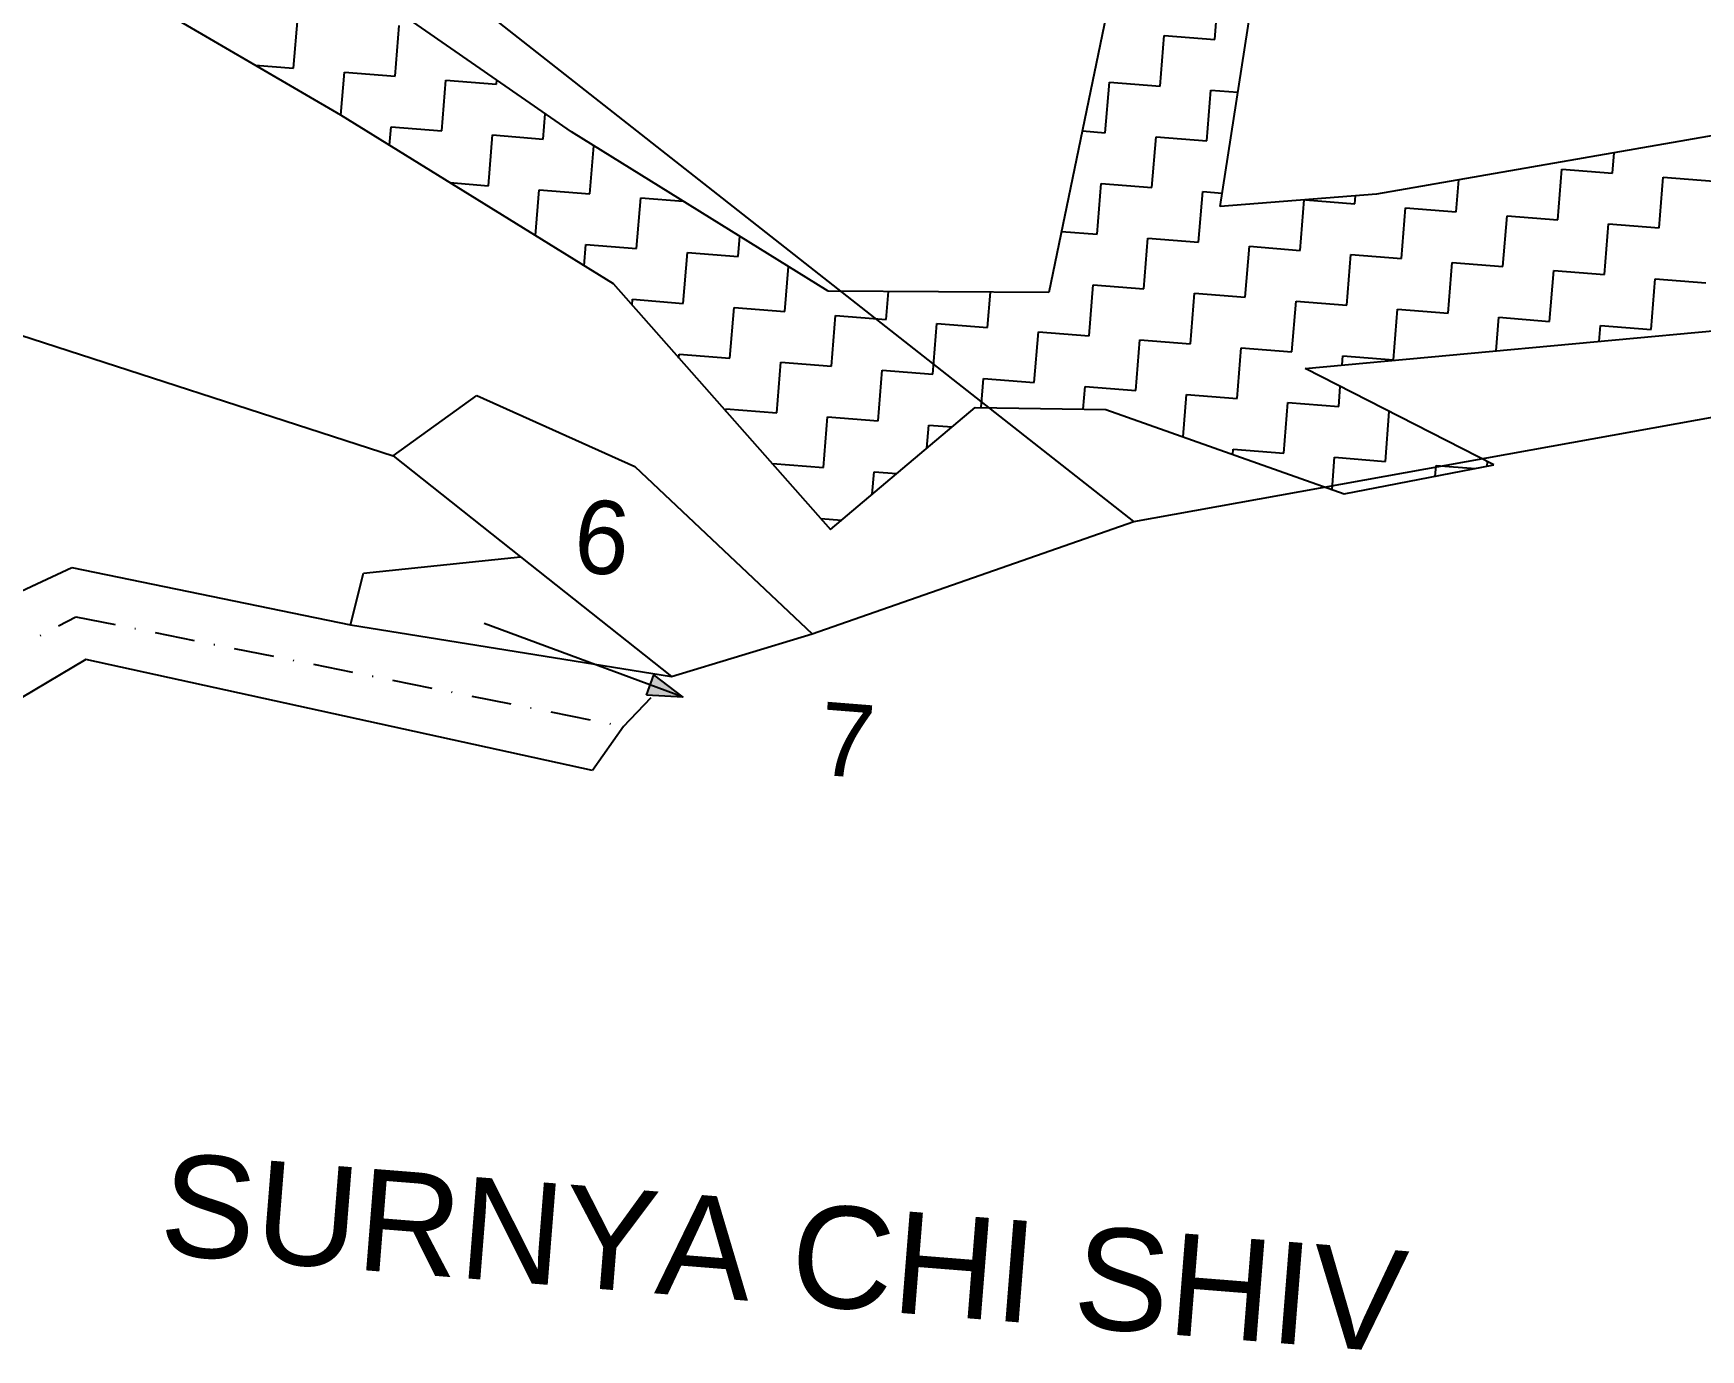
# Model space of a CAD drawing. Header units: metres. Extents: x 281680 to 283954, y 2020493 to 2022850.
# Drawn here: x 282859.8 to 283068.4, y 2020510.3 to 2020675 of the extents above; entities that cross this region are included whole.
import ezdxf
from ezdxf.enums import TextEntityAlignment as Align

# ---------------------------------------------------------------- set-up
doc = ezdxf.new("R2010")
doc.units = ezdxf.units.M
doc.header["$MEASUREMENT"] = 0
doc.linetypes.add('DASHDOT', pattern=[1, 0.5, -0.25, 0, -0.25])
for name, color, linetype in [('OFF', 1, 'Continuous'), ('POLY_HATCH', 12, 'Continuous'), ('POLY_PARCEL', 6, 'Continuous'), ('POLY_WATER', 4, 'Continuous'), ('TEXT_MAPOUT', 7, 'Continuous'), ('TEXT_PARCEL', 7, 'Continuous'), ('V_BOUND_LINE', 7, 'Continuous'), ('V_BOUND_STREAM_LINE', 7, 'DASHDOT')]:
    doc.layers.add(name, color=color, linetype=linetype)
doc.styles.get("Standard").update_dxf_attribs({"font": 'arial.ttf'})
doc.styles.add('TEXT_MAP', font='')
doc.styles.get('TEXT_MAP').set_extended_font_data('Kruti Dev 050')

msp = doc.modelspace()

# ---------------------------------------------------------------- hatches: boundary and pattern name
h = msp.add_hatch(color=256)
h.paths.add_polyline_path([(282936.92, 2020593.48), (282936.45, 2020592.21), (282941.05, 2020591.95)])
h.paths.add_polyline_path([(282941.05, 2020591.95), (282937.39, 2020594.74), (282936.92, 2020593.48)])

# ---------------------------------------------------------------- linework, layer by layer
for points in [[(282941.05, 2020591.95), (282916.14, 2020601.17)], [(282936.45, 2020592.21), (282937.39, 2020594.74)], [(282941.05, 2020591.95), (282937.39, 2020594.74)], [(282941.05, 2020591.95), (282936.45, 2020592.21)]]:
    msp.add_lwpolyline(points)
at = {"layer": 'OFF'}
msp.add_line((282933.59, 2020588.3), (282929.72, 2020582.79), dxfattribs=at)
at = {"layer": 'POLY_HATCH'}
for p, q in [((282927.07, 2020662.68), (282880.57, 2020694.99)), ((282996.8, 2020690.84), (282986.82, 2020642.59)), ((282871.81, 2020680.2), (282898.19, 2020664.81)), ((283008.24, 2020653.37), (283012.46, 2020680.62)), ((283124.21, 2020671.71), (283027.79, 2020654.88)), ((282898.19, 2020664.81), (282932.29, 2020643.7)), ((282959.22, 2020642.75), (282927.07, 2020662.68)), ((283027.79, 2020654.88), (283008.24, 2020653.37)), ((282932.29, 2020643.7), (282959.49, 2020612.92)), ((282986.82, 2020642.59), (282959.22, 2020642.75)), ((283018.89, 2020633.1), (283102.32, 2020640.76)), ((283042.47, 2020621.01), (283018.89, 2020633.1)), ((282959.49, 2020612.92), (282977.61, 2020628.22)), ((282977.61, 2020628.22), (282993.95, 2020627.94)), ((282993.95, 2020627.94), (283023.78, 2020617.39)), ((283023.78, 2020617.39), (283042.47, 2020621.01))]:
    msp.add_line(p, q, dxfattribs=at)
at = {"layer": 'POLY_HATCH', "linetype": 'Continuous'}
for p, q in [((283007.58, 2020674.26), (283008.08, 2020680.61)), ((282892.32, 2020670.67), (282892.83, 2020677.01)), ((282905.02, 2020669.66), (282905.52, 2020676)), ((283000.72, 2020668.42), (283001.23, 2020674.76)), ((283001.23, 2020674.76), (283007.58, 2020674.26)), ((282887.49, 2020671.05), (282892.32, 2020670.67)), ((282898.24, 2020664.78), (282898.67, 2020670.16)), ((282898.67, 2020670.16), (282905.02, 2020669.66)), ((282910.86, 2020662.8), (282911.36, 2020669.15)), ((282911.36, 2020669.15), (282917.71, 2020668.64)), ((282917.71, 2020668.64), (282917.75, 2020669.16)), ((282993.87, 2020662.58), (282994.38, 2020668.92)), ((282994.38, 2020668.92), (283000.72, 2020668.42)), ((283006.56, 2020661.56), (283007.07, 2020667.91)), ((283007.07, 2020667.91), (283010.45, 2020667.64)), ((282923.55, 2020661.79), (282923.8, 2020664.95)), ((282904.33, 2020661.01), (282904.51, 2020663.31)), ((282904.51, 2020663.31), (282910.86, 2020662.8)), ((282916.7, 2020655.95), (282917.2, 2020662.3)), ((282917.2, 2020662.3), (282923.55, 2020661.79)), ((282991, 2020662.81), (282993.87, 2020662.58)), ((282929.39, 2020654.94), (282929.87, 2020660.95)), ((282999.71, 2020655.72), (283000.22, 2020662.07)), ((283000.22, 2020662.07), (283006.56, 2020661.56)), ((283057.34, 2020657.52), (283057.54, 2020660.07)), ((282911.88, 2020656.34), (282916.7, 2020655.95)), ((282992.86, 2020649.88), (282993.36, 2020656.23)), ((282993.36, 2020656.23), (282999.71, 2020655.72)), ((283037.79, 2020652.69), (283038.11, 2020656.68)), ((283050.49, 2020651.68), (283050.99, 2020658.02)), ((283050.99, 2020658.02), (283057.34, 2020657.52)), ((283063.18, 2020650.67), (283063.68, 2020657.01)), ((283063.68, 2020657.01), (283070.03, 2020656.51)), ((282922.59, 2020649.71), (282923.04, 2020655.45)), ((282923.04, 2020655.45), (282929.39, 2020654.94)), ((282935.23, 2020648.09), (282935.74, 2020654.43)), ((282935.74, 2020654.43), (282941.06, 2020654.01)), ((283005.55, 2020648.87), (283006.06, 2020655.22)), ((283006.06, 2020655.22), (283008.5, 2020655.02)), ((283018.25, 2020647.86), (283018.75, 2020654.18)), ((283018.93, 2020654.19), (283025.1, 2020653.7)), ((283025.1, 2020653.7), (283025.18, 2020654.67)), ((283030.94, 2020646.85), (283031.45, 2020653.2)), ((283031.45, 2020653.2), (283037.79, 2020652.69)), ((283043.63, 2020645.84), (283044.14, 2020652.18)), ((283044.14, 2020652.18), (283050.49, 2020651.68)), ((282988.4, 2020650.24), (282992.86, 2020649.88)), ((283056.33, 2020644.83), (283056.83, 2020651.17)), ((283056.83, 2020651.17), (283063.18, 2020650.67)), ((282928.67, 2020645.94), (282928.89, 2020648.59)), ((282928.89, 2020648.59), (282935.23, 2020648.09)), ((282947.93, 2020647.08), (282948.13, 2020649.63)), ((282998.7, 2020643.03), (282999.21, 2020649.38)), ((282999.21, 2020649.38), (283005.55, 2020648.87)), ((283011.39, 2020642.02), (283011.9, 2020648.37)), ((283011.9, 2020648.37), (283018.25, 2020647.86)), ((282941.07, 2020641.23), (282941.58, 2020647.58)), ((282941.58, 2020647.58), (282947.93, 2020647.08)), ((282953.77, 2020640.22), (282954.22, 2020645.85)), ((283024.09, 2020641.01), (283024.59, 2020647.35)), ((283024.59, 2020647.35), (283030.94, 2020646.85)), ((283036.78, 2020640), (283037.29, 2020646.34)), ((283037.29, 2020646.34), (283043.63, 2020645.84)), ((282991.85, 2020637.19), (282992.35, 2020643.54)), ((282992.35, 2020643.54), (282998.7, 2020643.03)), ((283049.47, 2020638.98), (283049.98, 2020645.33)), ((283049.98, 2020645.33), (283056.33, 2020644.83)), ((283062.17, 2020637.97), (283062.67, 2020644.32)), ((283062.67, 2020644.32), (283069.02, 2020643.81)), ((282934.67, 2020641.01), (282934.73, 2020641.74)), ((282934.73, 2020641.74), (282941.07, 2020641.23)), ((282966.46, 2020639.21), (282966.74, 2020642.7)), ((282979.15, 2020638.2), (282979.51, 2020642.63)), ((283004.54, 2020636.18), (283005.05, 2020642.52)), ((283005.05, 2020642.52), (283011.39, 2020642.02)), ((283017.23, 2020635.17), (283017.74, 2020641.51)), ((283017.74, 2020641.51), (283024.09, 2020641.01)), ((282946.91, 2020634.38), (282947.42, 2020640.73)), ((282947.42, 2020640.73), (282953.77, 2020640.22)), ((282959.61, 2020633.37), (282960.11, 2020639.72)), ((282960.11, 2020639.72), (282966.46, 2020639.21)), ((283029.93, 2020634.15), (283030.43, 2020640.5)), ((283030.43, 2020640.5), (283036.78, 2020640)), ((283042.79, 2020635.3), (283043.13, 2020639.49)), ((283043.13, 2020639.49), (283049.47, 2020638.98)), ((282972.3, 2020632.36), (282972.81, 2020638.71)), ((282972.81, 2020638.71), (282979.15, 2020638.2)), ((282984.99, 2020631.35), (282985.5, 2020637.69)), ((282985.5, 2020637.69), (282991.85, 2020637.19)), ((283055.66, 2020636.48), (283055.82, 2020638.48)), ((283055.82, 2020638.48), (283062.17, 2020637.97)), ((282997.69, 2020630.34), (282998.19, 2020636.68)), ((282998.19, 2020636.68), (283004.54, 2020636.18)), ((283010.38, 2020629.33), (283010.89, 2020635.67)), ((283010.89, 2020635.67), (283017.23, 2020635.17)), ((282940.53, 2020634.38), (282940.57, 2020634.89)), ((282940.57, 2020634.89), (282946.91, 2020634.38)), ((282952.76, 2020627.53), (282953.26, 2020633.88)), ((282953.26, 2020633.88), (282959.61, 2020633.37)), ((283023.49, 2020633.53), (283023.58, 2020634.66)), ((283023.58, 2020634.66), (283029.93, 2020634.15)), ((282965.45, 2020626.52), (282965.95, 2020632.87)), ((282965.95, 2020632.87), (282972.3, 2020632.36)), ((282978.36, 2020628.21), (282978.65, 2020631.85)), ((282978.65, 2020631.85), (282984.99, 2020631.35)), ((282991.11, 2020627.99), (282991.34, 2020630.84)), ((282991.34, 2020630.84), (282997.69, 2020630.34)), ((283003.61, 2020624.52), (283004.04, 2020629.83)), ((283004.04, 2020629.83), (283010.38, 2020629.33)), ((283023.08, 2020628.31), (283023.28, 2020630.85)), ((282946.39, 2020627.75), (282946.41, 2020628.04)), ((282946.41, 2020628.04), (282952.76, 2020627.53)), ((282958.6, 2020620.68), (282959.1, 2020627.02)), ((282959.1, 2020627.02), (282965.45, 2020626.52)), ((283016.22, 2020622.47), (283016.73, 2020628.82)), ((283016.73, 2020628.82), (283023.08, 2020628.31)), ((283028.92, 2020621.46), (283029.41, 2020627.71)), ((282971.56, 2020623.12), (282971.8, 2020626.01)), ((282971.8, 2020626.01), (282974.72, 2020625.78)), ((283009.82, 2020622.32), (283009.88, 2020622.98)), ((283009.88, 2020622.98), (283016.22, 2020622.47)), ((282952.24, 2020621.12), (282952.25, 2020621.18)), ((282952.25, 2020621.18), (282958.6, 2020620.68)), ((283022.25, 2020617.93), (283022.57, 2020621.97)), ((283022.57, 2020621.97), (283028.92, 2020621.46)), ((283035.15, 2020619.59), (283035.26, 2020620.96)), ((283035.26, 2020620.96), (283040.18, 2020620.56)), ((283041.64, 2020620.85), (283041.69, 2020621.41)), ((282964.72, 2020617.34), (282964.94, 2020620.17)), ((282964.94, 2020620.17), (282967.8, 2020619.94)), ((282958.26, 2020614.32), (282960.89, 2020614.11))]:
    msp.add_line(p, q, dxfattribs=at)
at = {"layer": 'POLY_PARCEL'}
for p, q in [((282997.43, 2020613.96), (282867.34, 2020716.25)), ((282808.97, 2020653.16), (282904.79, 2020622.15)), ((282904.79, 2020622.15), (282915.26, 2020629.71)), ((282915.26, 2020629.71), (282935.01, 2020620.83)), ((282904.79, 2020622.15), (282920.7, 2020609.54)), ((282935.01, 2020620.83), (282957.2, 2020599.9)), ((282901.06, 2020607.47), (282920.7, 2020609.54)), ((282920.7, 2020609.54), (282939.6, 2020594.56)), ((282899.45, 2020601.03), (282901.06, 2020607.47))]:
    msp.add_line(p, q, dxfattribs=at)
at = {"layer": 'POLY_WATER'}
for p, q in [((282774, 2020565.92), (282864.58, 2020608.19)), ((282864.58, 2020608.19), (282899.45, 2020601.03)), ((282899.45, 2020601.03), (282939.6, 2020594.56)), ((282866.3, 2020596.66), (282810.4, 2020563.42)), ((282929.72, 2020582.79), (282866.3, 2020596.66))]:
    msp.add_line(p, q, dxfattribs=at)
at = {"layer": 'V_BOUND_LINE'}
for p, q in [((282997.43, 2020613.96), (283128.85, 2020637.61)), ((282957.2, 2020599.9), (282997.43, 2020613.96)), ((282939.6, 2020594.56), (282957.2, 2020599.9))]:
    msp.add_line(p, q, dxfattribs=at)
at = {"layer": 'V_BOUND_STREAM_LINE', "ltscale": 10}
for p, q in [((282809.39, 2020572.46), (282865.09, 2020602.03)), ((282865.09, 2020602.03), (282933.59, 2020588.3)), ((282933.59, 2020588.3), (282939.6, 2020594.56))]:
    msp.add_line(p, q, dxfattribs=at)

# ---------------------------------------------------------------- texts
at = {"layer": 'TEXT_MAPOUT'}
msp.add_text('SURNYA CHI SHIV', height=12.7338, rotation=355.4442, dxfattribs=at).set_placement((282953.65, 2020522.47), align=Align.MIDDLE)
at = {"layer": 'TEXT_PARCEL', "style": 'TEXT_MAP'}
for s, p in [('6', (282930.91, 2020611.97)), ('7', (282961.56, 2020586.59))]:
    msp.add_text(s, height=9.17, rotation=355.4442, dxfattribs=at).set_placement(p, align=Align.MIDDLE)

doc.saveas('drawing.dxf')
